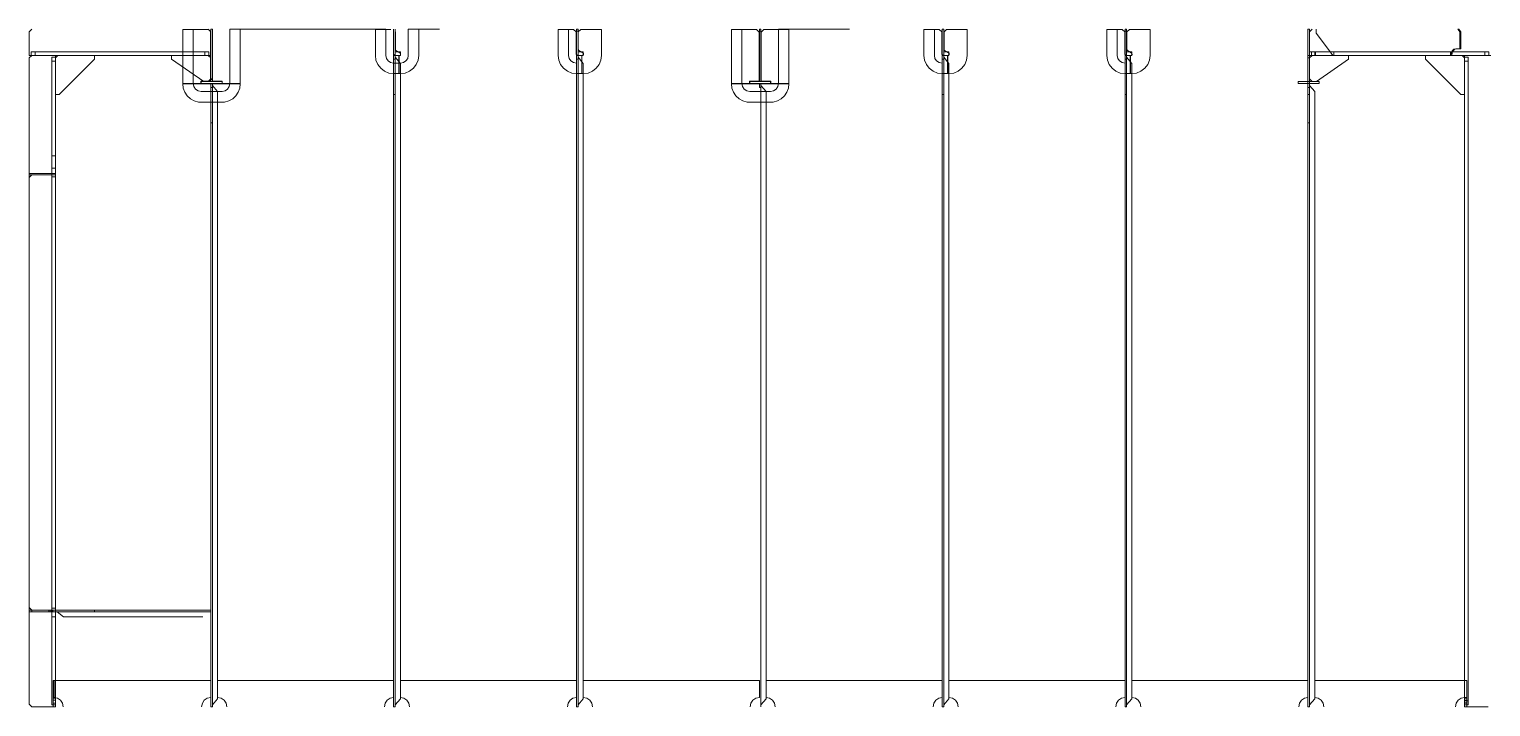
# Model space of a CAD drawing. Header units: millimetres. Extents: x -35117 to 70520, y -28859 to 27816.
# Drawn here: x -31256 to -25661, y -16874 to -14280 of the extents above; entities that cross this region are included whole.
import ezdxf

# ---------------------------------------------------------------- set-up
doc = ezdxf.new("R2010")
doc.units = ezdxf.units.MM
doc.layers.add('Hull', color=1, linetype='Continuous', lineweight=40)

msp = doc.modelspace()

# ---------------------------------------------------------------- linework, layer by layer
at = {"layer": 'Hull', "color": 86, "linetype": 'Continuous', "lineweight": 20}
for p, q in [((-30628.044, -14488.017), (-30628.044, -14280.016)), ((-30562.047, -14479.015), (-30562.047, -14291.017)), ((-30562.047, -14291.017), (-30562.047, -14479.015)), ((-30561.046, -14380.016), (-30561.046, -14290.016)), ((-30555.046, -14480.016), (-30555.046, -14280.016)), ((-30555.046, -14280.016), (-30555.046, -14480.016)), ((-30555.046, -14480.016), (-30555.046, -14280.016)), ((-30555.046, -14280.016), (-30555.046, -14480.016)), ((-30448.045, -14488.017), (-30448.045, -14281.017)), ((-30448.045, -14281.017), (-30448.045, -14488.017)), ((-29891.045, -14380.016), (-29891.045, -14280.016)), ((-29862.047, -14375.017), (-29862.047, -14290.016)), ((-29855.046, -14280.016), (-29855.046, -14380.016)), ((-29855.046, -14380.016), (-29855.046, -14280.016)), ((-29765.044, -14380.016), (-29765.044, -14281.017)), ((-29191.045, -14380.016), (-29191.045, -14280.016)), ((-29162.047, -14290.016), (-29172.044, -14281.017)), ((-29172.044, -14281.017), (-29162.047, -14290.016)), ((-29162.047, -14375.017), (-29162.047, -14290.016)), ((-29155.046, -14280.016), (-29161.046, -14280.016)), ((-29161.046, -14287.087), (-29155.046, -14287.087)), ((-29161.046, -14287.087), (-29155.046, -14287.087)), ((-29155.046, -14280.016), (-29155.046, -14380.016)), ((-29155.046, -14380.016), (-29155.046, -14280.016)), ((-29065.044, -14380.016), (-29065.044, -14281.017)), ((-28528.044, -14488.017), (-28528.044, -14280.016)), ((-28462.047, -14291.017), (-28472.044, -14281.017)), ((-28472.044, -14281.017), (-28462.047, -14291.017)), ((-28462.047, -14479.015), (-28462.047, -14291.017)), ((-28462.047, -14291.017), (-28462.047, -14479.015)), ((-28461.046, -14287.087), (-28455.046, -14287.087)), ((-28461.046, -14287.087), (-28455.046, -14287.087)), ((-28455.046, -14280.016), (-28455.046, -14480.016)), ((-28455.046, -14480.016), (-28455.046, -14280.016)), ((-28348.045, -14488.017), (-28348.045, -14281.017)), ((-28348.045, -14281.017), (-28348.045, -14488.017)), ((-27791.045, -14380.016), (-27791.045, -14280.016)), ((-27762.047, -14290.016), (-27772.044, -14281.017)), ((-27772.044, -14281.017), (-27762.047, -14290.016)), ((-27762.047, -14375.017), (-27762.047, -14290.016)), ((-27755.046, -14280.016), (-27761.046, -14280.016)), ((-27755.046, -14280.016), (-27755.046, -14380.016)), ((-27755.046, -14380.016), (-27755.046, -14280.016)), ((-27665.044, -14380.016), (-27665.044, -14281.017)), ((-27091.045, -14380.016), (-27091.045, -14280.016)), ((-27062.047, -14290.016), (-27072.044, -14281.017)), ((-27072.044, -14281.017), (-27062.047, -14290.016)), ((-27062.047, -14375.017), (-27062.047, -14290.016)), ((-27055.046, -14280.016), (-27061.046, -14280.016)), ((-27061.046, -14287.087), (-27055.046, -14287.087)), ((-27061.046, -14287.087), (-27055.046, -14287.087)), ((-27055.046, -14280.016), (-27055.046, -14380.016)), ((-27055.046, -14380.016), (-27055.046, -14280.016)), ((-26965.044, -14380.016), (-26965.044, -14281.017)), ((-26355.046, -14480.016), (-26355.046, -14280.016)), ((-26355.046, -14380.016), (-26355.046, -14280.016)), ((-25779.948, -14290.016), (-25776.06, -14290.016)), ((-29856.047, -14381.017), (-29862.047, -14375.017)), ((-29855.046, -14366.625), (-29855.046, -14380.016)), ((-29835.045, -14366.625), (-29855.046, -14366.625)), ((-29835.045, -14380.016), (-29835.045, -14366.625)), ((-29835.045, -14366.625), (-29835.045, -14380.016)), ((-29156.047, -14381.017), (-29162.047, -14375.017)), ((-29155.046, -14366.625), (-29155.046, -14380.016)), ((-29135.045, -14366.625), (-29155.046, -14366.625)), ((-29135.045, -14380.016), (-29135.045, -14366.625)), ((-29135.045, -14366.625), (-29135.045, -14380.016)), ((-27756.047, -14381.017), (-27762.047, -14375.017)), ((-27755.046, -14366.625), (-27755.046, -14380.016)), ((-27735.045, -14366.625), (-27755.046, -14366.625)), ((-27735.045, -14380.016), (-27735.045, -14366.625)), ((-27735.045, -14366.625), (-27735.045, -14380.016)), ((-27056.047, -14381.017), (-27062.047, -14375.017)), ((-27055.046, -14366.625), (-27055.046, -14380.016)), ((-27035.045, -14366.625), (-27055.046, -14366.625)), ((-27035.045, -14380.016), (-27035.045, -14366.625)), ((-27035.045, -14366.625), (-27035.045, -14380.016)), ((-26355.046, -14366.625), (-26355.046, -14380.016)), ((-26335.045, -14366.625), (-26355.046, -14366.625)), ((-26335.045, -14380.016), (-26335.045, -14366.625)), ((-26335.045, -14380.016), (-26335.045, -14366.625)), ((-25812.773, -14370.451), (-25808.885, -14370.451)), ((-25808.885, -14370.451), (-25804.753, -14362.34)), ((-25808.647, -14362.34), (-25804.753, -14362.34)), ((-25804.753, -14362.34), (-25798.576, -14356.92)), ((-25802.47, -14356.92), (-25798.576, -14356.92)), ((-25779.948, -14355.016), (-25795.183, -14355.016)), ((-31156.047, -16504.015), (-31156.047, -14380.016)), ((-31156.047, -14380.016), (-31156.047, -16504.015)), ((-31156.047, -16496.867), (-31156.047, -14387.166)), ((-31156.047, -14764.336), (-31156.047, -14402.696)), ((-31006.047, -14395.018), (-31141.045, -14530.016)), ((-31006.047, -14380.016), (-31006.047, -14395.018)), ((-30561.046, -14390.016), (-30571.043, -14380.016)), ((-30571.043, -14380.016), (-30561.046, -14390.016)), ((-30561.046, -14470.018), (-30561.046, -14390.016)), ((-29872.527, -14407.732), (-29882.256, -14401.228)), ((-29861.046, -14410.014), (-29872.527, -14407.732)), ((-29861.046, -14395.018), (-29855.046, -14395.018)), ((-29856.047, -14381.017), (-29841.045, -14381.017)), ((-29855.046, -14380.016), (-29835.045, -14380.016)), ((-29855.046, -14380.016), (-29855.046, -16874.016)), ((-29855.046, -14380.016), (-29855.046, -14390.016)), ((-29835.045, -14411.003), (-29855.046, -14387.166)), ((-29855.046, -16866.866), (-29855.046, -14387.166)), ((-29855.046, -14390.016), (-29855.046, -14530.016)), ((-29841.045, -14450.017), (-29841.045, -14381.017)), ((-29841.045, -14381.017), (-29841.045, -14450.017)), ((-29835.045, -16843.028), (-29835.045, -14411.003)), ((-29188.762, -14391.496), (-29191.045, -14380.016)), ((-29182.256, -14401.228), (-29188.762, -14391.496)), ((-29172.527, -14407.732), (-29182.256, -14401.228)), ((-29161.046, -14410.014), (-29172.527, -14407.732)), ((-29161.046, -14395.018), (-29155.046, -14395.018)), ((-29156.047, -14381.017), (-29141.045, -14381.017)), ((-29155.046, -14380.016), (-29135.045, -14380.016)), ((-29155.046, -14380.016), (-29155.046, -16874.016)), ((-29155.046, -14380.016), (-29155.046, -14390.016)), ((-29135.045, -14411.003), (-29155.046, -14387.166)), ((-29155.046, -16866.866), (-29155.046, -14387.166)), ((-29141.045, -14450.017), (-29141.045, -14381.017)), ((-29141.045, -14381.017), (-29141.045, -14450.017)), ((-29135.045, -16843.028), (-29135.045, -14411.003)), ((-29100.047, -14440.636), (-29085.551, -14429.515)), ((-29085.551, -14429.515), (-29074.425, -14415.016)), ((-29074.425, -14415.016), (-29067.43, -14398.134)), ((-29067.43, -14398.134), (-29065.044, -14380.016)), ((-27788.762, -14391.496), (-27791.045, -14380.016)), ((-27782.256, -14401.228), (-27788.762, -14391.496)), ((-27772.527, -14407.732), (-27782.256, -14401.228)), ((-27761.046, -14410.014), (-27772.527, -14407.732)), ((-27761.046, -14395.018), (-27755.046, -14395.018)), ((-27756.047, -14381.017), (-27741.045, -14381.017)), ((-27755.046, -14380.016), (-27735.045, -14380.016)), ((-27755.046, -14380.016), (-27755.046, -16874.016)), ((-27755.046, -14380.016), (-27755.046, -14390.016)), ((-27735.045, -14411.003), (-27755.046, -14387.166)), ((-27755.046, -16866.866), (-27755.046, -14387.166)), ((-27755.046, -14390.016), (-27755.046, -14530.016)), ((-27741.045, -14450.017), (-27741.045, -14381.017)), ((-27741.045, -14381.017), (-27741.045, -14450.017)), ((-27735.045, -16843.028), (-27735.045, -14411.003)), ((-27700.047, -14440.636), (-27685.551, -14429.515)), ((-27685.551, -14429.515), (-27674.425, -14415.016)), ((-27674.425, -14415.016), (-27667.43, -14398.134)), ((-27667.43, -14398.134), (-27665.044, -14380.016)), ((-27088.762, -14391.496), (-27091.045, -14380.016)), ((-27082.256, -14401.228), (-27088.762, -14391.496)), ((-27072.527, -14407.732), (-27082.256, -14401.228)), ((-27061.046, -14410.014), (-27072.527, -14407.732)), ((-27061.046, -14395.018), (-27055.046, -14395.018)), ((-27056.047, -14381.017), (-27041.045, -14381.017)), ((-27055.046, -14380.016), (-27035.045, -14380.016)), ((-27055.046, -14380.016), (-27055.046, -16874.016)), ((-27055.046, -14380.016), (-27055.046, -14390.016)), ((-27035.045, -14411.003), (-27055.046, -14387.166)), ((-27055.046, -16866.866), (-27055.046, -14387.166)), ((-27055.046, -14390.016), (-27055.046, -14530.016)), ((-27041.045, -14450.017), (-27041.045, -14381.017)), ((-27041.045, -14381.017), (-27041.045, -14450.017)), ((-27035.045, -16843.028), (-27035.045, -14411.003)), ((-27000.047, -14440.636), (-26985.551, -14429.515)), ((-26985.551, -14429.515), (-26974.425, -14415.016)), ((-26974.425, -14415.016), (-26967.43, -14398.134)), ((-26967.43, -14398.134), (-26965.044, -14380.016)), ((-26355.046, -14390.016), (-26361.046, -14390.016)), ((-26355.046, -14380.016), (-26335.045, -14380.016)), ((-26355.046, -14380.016), (-26355.046, -14390.016)), ((-26355.046, -14390.016), (-26355.046, -14530.016)), ((-26205.046, -14395.018), (-26328.044, -14480.016)), ((-26205.046, -14380.016), (-26205.046, -14395.018)), ((-25771.043, -14380.016), (-25761.046, -14390.016)), ((-25761.046, -14530.016), (-25761.046, -14390.016)), ((-25761.046, -14390.016), (-25761.046, -14530.016)), ((-25747.655, -14402.699), (-25761.046, -14402.699)), ((-25747.655, -16866.866), (-25747.655, -14387.166)), ((-25747.655, -16851.332), (-25747.655, -14402.699)), ((-30625.761, -14499.498), (-30628.044, -14488.017)), ((-30599.046, -14488.017), (-30599.046, -14479.015)), ((-30562.047, -14479.015), (-30599.046, -14479.015)), ((-30599.046, -14479.015), (-30599.046, -14488.017)), ((-30598.045, -14480.016), (-30598.045, -14488.017)), ((-30518.047, -14480.016), (-30598.045, -14480.016)), ((-30598.045, -14488.017), (-30598.045, -14480.016)), ((-30598.045, -14480.016), (-30518.047, -14480.016)), ((-30598.045, -14488.017), (-30518.047, -14488.017)), ((-30518.047, -14488.017), (-30598.045, -14488.017)), ((-30571.043, -14480.016), (-30561.046, -14470.018)), ((-30555.046, -14472.948), (-30561.046, -14472.948)), ((-30555.046, -14472.948), (-30561.046, -14472.948)), ((-30555.046, -14472.948), (-30561.046, -14472.948)), ((-30555.046, -14488.017), (-30555.046, -16874.016)), ((-30555.046, -14488.017), (-30555.046, -14498.015)), ((-30518.047, -14488.017), (-30518.047, -14480.016)), ((-30518.047, -14488.017), (-30518.047, -14480.016)), ((-30518.047, -14480.016), (-30518.047, -14488.017)), ((-30518.047, -14488.017), (-30518.047, -14480.016)), ((-30449.876, -14505.65), (-30448.045, -14489.015)), ((-29835.045, -14450.017), (-29816.93, -14447.63)), ((-29135.045, -14450.017), (-29116.93, -14447.63)), ((-29116.93, -14447.63), (-29100.047, -14440.636)), ((-28525.761, -14499.498), (-28528.044, -14488.017)), ((-28499.046, -14488.017), (-28499.046, -14479.015)), ((-28462.047, -14479.015), (-28499.046, -14479.015)), ((-28499.046, -14479.015), (-28499.046, -14488.017)), ((-28498.045, -14488.017), (-28498.045, -14480.016)), ((-28498.045, -14480.016), (-28418.047, -14480.016)), ((-28418.047, -14488.017), (-28498.045, -14488.017)), ((-28455.046, -14488.017), (-28455.046, -16874.016)), ((-28455.046, -14488.017), (-28455.046, -14498.015)), ((-28418.047, -14480.016), (-28418.047, -14488.017)), ((-28418.047, -14488.017), (-28418.047, -14480.016)), ((-28349.876, -14505.65), (-28348.045, -14489.015)), ((-27735.045, -14450.017), (-27716.93, -14447.63)), ((-27716.93, -14447.63), (-27700.047, -14440.636)), ((-27035.045, -14450.017), (-27016.93, -14447.63)), ((-27016.93, -14447.63), (-27000.047, -14440.636)), ((-26398.045, -14488.017), (-26398.045, -14480.016)), ((-26398.045, -14480.016), (-26318.047, -14480.016)), ((-26318.047, -14488.017), (-26398.045, -14488.017)), ((-26355.046, -16824.016), (-26355.046, -14488.017)), ((-26355.046, -14488.017), (-26355.046, -16874.016)), ((-26355.046, -14488.017), (-26355.046, -14498.015)), ((-26318.047, -14480.016), (-26318.047, -14488.017)), ((-26318.047, -14488.017), (-26318.047, -14480.016)), ((-30619.261, -14509.23), (-30625.761, -14499.498)), ((-30609.526, -14515.733), (-30619.261, -14509.23)), ((-30598.045, -14518.016), (-30609.526, -14515.733)), ((-30561.046, -14503.017), (-30555.046, -14503.017)), ((-30535.045, -14519.002), (-30555.046, -14495.168)), ((-30555.046, -16866.866), (-30555.046, -14495.168)), ((-30555.046, -14498.015), (-30555.046, -14638.017)), ((-30535.045, -16843.028), (-30535.045, -14519.002)), ((-30491.887, -14554.665), (-30477.226, -14546.602)), ((-30477.226, -14546.602), (-30464.897, -14535.289)), ((-30464.897, -14535.289), (-30455.601, -14521.373)), ((-30455.601, -14521.373), (-30449.876, -14505.65)), ((-28519.261, -14509.23), (-28525.761, -14499.498)), ((-28509.526, -14515.733), (-28519.261, -14509.23)), ((-28498.045, -14518.016), (-28509.526, -14515.733)), ((-28461.046, -14503.017), (-28455.046, -14503.017)), ((-28435.045, -14519.002), (-28455.046, -14495.168)), ((-28455.046, -16866.866), (-28455.046, -14495.168)), ((-28435.045, -16843.028), (-28435.045, -14519.002)), ((-28391.887, -14554.665), (-28377.226, -14546.602)), ((-28377.226, -14546.602), (-28364.897, -14535.289)), ((-28364.897, -14535.289), (-28355.601, -14521.373)), ((-28355.601, -14521.373), (-28349.876, -14505.65)), ((-26361.046, -14503.017), (-26355.046, -14503.017)), ((-26335.045, -14519.002), (-26355.046, -14495.168)), ((-26355.046, -16866.866), (-26355.046, -14495.168)), ((-26355.046, -14498.015), (-26355.046, -14638.017)), ((-26335.045, -16843.028), (-26335.045, -14519.002)), ((-30508.043, -14559.016), (-30491.887, -14554.665)), ((-28408.043, -14559.016), (-28391.887, -14554.665)), ((-31156.047, -14832.018), (-31156.047, -14812.016)), ((-31156.047, -14812.016), (-31156.047, -14832.018)), ((-31156.047, -14832.018), (-31256.047, -14832.018)), ((-31256.047, -14838.017), (-31156.047, -14838.017)), ((-31156.047, -14838.017), (-31156.047, -14832.018)), ((-31156.047, -14832.018), (-31156.047, -14838.017)), ((-31156.047, -16874.016), (-31156.047, -14838.017)), ((-31156.047, -14838.017), (-31156.047, -16874.016)), ((-31156.047, -16866.866), (-31156.047, -14845.168)), ((-31256.047, -16504.015), (-31256.047, -16510.014)), ((-31246.043, -16504.015), (-31256.047, -16504.015)), ((-31246.043, -16504.015), (-31246.043, -16510.014)), ((-31181.047, -16504.015), (-31246.043, -16504.015)), ((-31181.047, -16510.014), (-31181.047, -16504.015)), ((-31181.047, -16510.014), (-31181.047, -16504.015)), ((-31179.143, -16504.015), (-31181.047, -16504.015)), ((-31179.143, -16510.014), (-31179.143, -16504.015)), ((-31173.723, -16504.015), (-31179.143, -16504.015)), ((-31173.723, -16510.014), (-31173.723, -16504.015)), ((-31165.611, -16504.015), (-31173.723, -16504.015)), ((-31165.611, -16510.014), (-31165.611, -16504.015)), ((-31156.047, -16504.015), (-31165.611, -16504.015)), ((-31156.047, -16510.014), (-31156.047, -16504.015)), ((-31156.047, -16510.014), (-31156.047, -16504.015)), ((-31156.047, -16504.015), (-31156.047, -16510.014)), ((-30561.046, -16504.015), (-31156.047, -16504.015)), ((-31156.047, -16504.015), (-31156.047, -16510.014)), ((-31006.047, -16504.015), (-31141.045, -16504.015)), ((-31006.047, -16510.014), (-31006.047, -16504.015)), ((-31006.047, -16510.014), (-31006.047, -16504.015)), ((-31256.047, -16510.014), (-31246.043, -16510.014)), ((-31246.043, -16510.014), (-31181.047, -16510.014)), ((-31181.047, -16510.014), (-31179.143, -16510.014)), ((-31179.143, -16510.014), (-31173.723, -16510.014)), ((-31173.723, -16510.014), (-31165.611, -16510.014)), ((-31165.611, -16510.014), (-31156.047, -16510.014)), ((-31156.047, -16510.014), (-31156.047, -16530.016)), ((-31156.047, -16530.016), (-31156.047, -16510.014)), ((-31156.047, -16510.014), (-30561.046, -16510.014)), ((-31148.894, -16510.014), (-30568.193, -16510.014)), ((-31141.045, -16510.014), (-31006.047, -16510.014)), ((-30561.046, -16774.016), (-30561.046, -16839.015)), ((-29861.046, -16774.016), (-29861.046, -16839.015)), ((-29161.046, -16774.016), (-29161.046, -16839.015)), ((-28461.046, -16774.016), (-28461.046, -16839.015)), ((-27761.046, -16774.016), (-27761.046, -16839.015)), ((-26361.046, -16774.016), (-26361.046, -16839.015)), ((-25761.046, -16774.016), (-25761.046, -16839.015)), ((-25753.044, -16774.016), (-25753.044, -16874.016)), ((-31156.047, -16839.015), (-31164.043, -16839.015)), ((-31164.043, -16841.679), (-31164.043, -16839.015)), ((-28461.046, -16839.015), (-28474.437, -16841.679)), ((-27761.046, -16839.015), (-27774.437, -16841.679)), ((-27061.046, -16839.015), (-27074.437, -16841.679)), ((-26361.046, -16839.015), (-26374.437, -16841.679)), ((-25761.046, -16839.015), (-25774.437, -16841.679)), ((-25761.046, -16841.679), (-25761.046, -16839.015)), ((-25761.046, -16839.015), (-25753.044, -16839.015)), ((-25761.046, -16841.679), (-25761.046, -16839.015)), ((-25761.046, -16839.015), (-25753.044, -16839.015)), ((-31156.047, -16841.679), (-31164.043, -16841.679)), ((-31164.043, -16849.269), (-31164.043, -16841.679)), ((-31156.047, -16849.269), (-31164.043, -16849.269)), ((-31164.043, -16860.622), (-31164.043, -16849.269)), ((-31156.047, -16860.622), (-31164.043, -16860.622)), ((-28485.796, -16849.269), (-28493.382, -16860.622)), ((-28474.437, -16841.679), (-28485.796, -16849.269)), ((-28455.046, -16866.866), (-28435.045, -16843.028)), ((-27774.437, -16841.679), (-27785.796, -16849.269)), ((-27755.046, -16866.866), (-27735.045, -16843.028)), ((-27074.437, -16841.679), (-27085.796, -16849.269)), ((-25774.437, -16841.679), (-25785.796, -16849.269)), ((-25761.046, -16849.269), (-25761.046, -16841.679)), ((-25761.046, -16841.679), (-25753.044, -16841.679)), ((-25761.046, -16849.269), (-25761.046, -16841.679)), ((-25761.046, -16841.679), (-25753.044, -16841.679)), ((-25761.046, -16860.622), (-25761.046, -16849.269)), ((-25761.046, -16849.269), (-25753.044, -16849.269)), ((-25761.046, -16860.622), (-25761.046, -16849.269)), ((-25761.046, -16849.269), (-25753.044, -16849.269)), ((-25761.046, -16859.016), (-25753.044, -16859.016)), ((-25761.046, -16860.622), (-25753.044, -16860.622)), ((-25761.046, -16860.622), (-25753.044, -16860.622))]:
    msp.add_line(p, q, dxfattribs=at)
for points in [[(-30561.046, -14380.016), (-31256.047, -14380.016), (-31256.047, -14290.016), (-31246.043, -14280.016)], [(-30599.046, -14488.017), (-30668.047, -14488.017), (-30668.047, -14281.017), (-30572.044, -14281.017)], [(-30628.044, -14280.016), (-30628.044, -14488.017), (-30625.761, -14499.498), (-30619.261, -14509.23), (-30609.526, -14515.733), (-30598.045, -14518.016)], [(-30598.045, -14518.016), (-30518.047, -14518.016), (-30506.566, -14515.733), (-30496.831, -14509.23), (-30490.33, -14499.498), (-30488.048, -14488.017), (-30488.048, -14280.016), (-29891.045, -14280.016)], [(-30571.043, -14280.016), (-30561.046, -14290.016), (-30561.046, -14380.016)], [(-30555.046, -14280.016), (-30561.046, -14280.016), (-30561.046, -14480.016), (-30555.046, -14480.016)], [(-30555.046, -14280.016), (-30561.046, -14280.016), (-30561.046, -14480.016), (-30555.046, -14480.016)], [(-30448.045, -14488.017), (-30517.046, -14488.017), (-30517.046, -14479.015), (-30554.045, -14479.015), (-30554.045, -14291.017)], [(-29841.045, -14450.017), (-29861.046, -14450.017), (-29879.161, -14447.63), (-29896.043, -14440.636), (-29910.545, -14429.515), (-29921.666, -14415.016), (-29928.661, -14398.134), (-29931.047, -14380.016), (-29931.047, -14281.017), (-29872.044, -14281.017)], [(-29891.045, -14280.016), (-29891.045, -14380.016), (-29888.762, -14391.496), (-29882.256, -14401.228), (-29872.527, -14407.732), (-29861.046, -14410.014)], [(-29862.047, -14290.016), (-29862.047, -14375.017), (-29856.047, -14381.017)], [(-29861.046, -14280.016), (-29861.046, -14380.016), (-29855.046, -14380.016)], [(-29861.046, -14410.014), (-29835.045, -14410.014), (-29823.564, -14407.732), (-29813.835, -14401.228), (-29807.329, -14391.496), (-29805.046, -14380.016), (-29805.046, -14280.016), (-29686.046, -14280.016)], [(-29835.045, -14450.017), (-29840.044, -14450.017), (-29840.044, -14381.017), (-29836.394, -14379.778), (-29834.251, -14376.567), (-29834.502, -14372.719), (-29837.047, -14369.823), (-29852.043, -14361.162), (-29854.045, -14357.695), (-29854.045, -14290.016)], [(-29765.044, -14281.017), (-29765.044, -14380.016), (-29767.43, -14398.134), (-29774.425, -14415.016), (-29785.551, -14429.515), (-29800.047, -14440.636), (-29816.93, -14447.63), (-29835.045, -14450.017)], [(-29141.045, -14450.017), (-29161.046, -14450.017), (-29179.161, -14447.63), (-29196.043, -14440.636), (-29210.545, -14429.515), (-29221.666, -14415.016), (-29228.661, -14398.134), (-29231.047, -14380.016), (-29231.047, -14281.017), (-29172.044, -14281.017)], [(-29191.045, -14280.016), (-29191.045, -14380.016), (-29188.762, -14391.496), (-29182.256, -14401.228), (-29172.527, -14407.732), (-29161.046, -14410.014)], [(-29162.047, -14290.016), (-29162.047, -14375.017), (-29156.047, -14381.017)], [(-29155.046, -14280.016), (-29161.046, -14280.016), (-29161.046, -14287.087)], [(-29155.046, -14280.016), (-29161.046, -14280.016), (-29161.046, -14287.087)], [(-29161.046, -14280.016), (-29161.046, -14380.016), (-29155.046, -14380.016)], [(-29155.046, -14280.016), (-29155.046, -14287.087), (-29155.046, -14290.016)], [(-29155.046, -14290.016), (-29155.046, -14287.087), (-29155.046, -14280.016)], [(-29155.046, -14280.016), (-29155.046, -14287.087), (-29155.046, -14290.016)], [(-29155.046, -14290.016), (-29155.046, -14287.087), (-29155.046, -14280.016)], [(-29154.045, -14290.016), (-29144.047, -14281.017), (-29065.044, -14281.017)], [(-29135.045, -14450.017), (-29140.044, -14450.017), (-29140.044, -14381.017), (-29136.394, -14379.778), (-29134.251, -14376.567), (-29134.502, -14372.719), (-29137.047, -14369.823), (-29152.043, -14361.162), (-29154.045, -14357.695), (-29154.045, -14290.016)], [(-29065.044, -14281.017), (-29065.044, -14380.016), (-29067.43, -14398.134), (-29074.425, -14415.016), (-29085.551, -14429.515), (-29100.047, -14440.636), (-29116.93, -14447.63), (-29135.045, -14450.017)], [(-28499.046, -14488.017), (-28568.047, -14488.017), (-28568.047, -14281.017), (-28472.044, -14281.017)], [(-28528.044, -14280.016), (-28528.044, -14488.017), (-28525.761, -14499.498), (-28519.261, -14509.23), (-28509.526, -14515.733), (-28498.045, -14518.016)], [(-28498.045, -14518.016), (-28418.047, -14518.016), (-28406.566, -14515.733), (-28396.831, -14509.23), (-28390.33, -14499.498), (-28388.048, -14488.017), (-28388.048, -14280.016), (-28116.045, -14280.016)], [(-28455.046, -14280.016), (-28461.046, -14280.016), (-28461.046, -14287.087)], [(-28455.046, -14280.016), (-28461.046, -14280.016), (-28461.046, -14287.087)], [(-28455.046, -14480.016), (-28461.046, -14480.016), (-28461.046, -14280.016), (-28455.046, -14280.016)], [(-28455.046, -14280.016), (-28455.046, -14287.087), (-28455.046, -14290.016)], [(-28455.046, -14290.016), (-28455.046, -14287.087), (-28455.046, -14280.016)], [(-28455.046, -14280.016), (-28455.046, -14287.087), (-28455.046, -14290.016)], [(-28455.046, -14290.016), (-28455.046, -14287.087), (-28455.046, -14280.016)], [(-28454.045, -14291.017), (-28444.047, -14281.017), (-28348.045, -14281.017)], [(-28348.045, -14488.017), (-28417.046, -14488.017), (-28417.046, -14479.015), (-28454.045, -14479.015), (-28454.045, -14291.017)], [(-27741.045, -14450.017), (-27761.046, -14450.017), (-27779.161, -14447.63), (-27796.043, -14440.636), (-27810.545, -14429.515), (-27821.666, -14415.016), (-27828.661, -14398.134), (-27831.047, -14380.016), (-27831.047, -14281.017), (-27772.044, -14281.017)], [(-27791.045, -14280.016), (-27791.045, -14380.016), (-27788.762, -14391.496), (-27782.256, -14401.228), (-27772.527, -14407.732), (-27761.046, -14410.014)], [(-27762.047, -14290.016), (-27762.047, -14375.017), (-27756.047, -14381.017)], [(-27761.046, -14280.016), (-27761.046, -14380.016), (-27755.046, -14380.016)], [(-27754.045, -14290.016), (-27744.047, -14281.017), (-27665.044, -14281.017)], [(-27735.045, -14450.017), (-27740.044, -14450.017), (-27740.044, -14381.017), (-27736.394, -14379.778), (-27734.251, -14376.567), (-27734.502, -14372.719), (-27737.047, -14369.823), (-27752.043, -14361.162), (-27754.045, -14357.695), (-27754.045, -14290.016)], [(-27665.044, -14281.017), (-27665.044, -14380.016), (-27667.43, -14398.134), (-27674.425, -14415.016), (-27685.551, -14429.515), (-27700.047, -14440.636), (-27716.93, -14447.63), (-27735.045, -14450.017)], [(-27041.045, -14450.017), (-27061.046, -14450.017), (-27079.161, -14447.63), (-27096.043, -14440.636), (-27110.545, -14429.515), (-27121.666, -14415.016), (-27128.661, -14398.134), (-27131.047, -14380.016), (-27131.047, -14281.017), (-27072.044, -14281.017)], [(-27091.045, -14280.016), (-27091.045, -14380.016), (-27088.762, -14391.496), (-27082.256, -14401.228), (-27072.527, -14407.732), (-27061.046, -14410.014)], [(-27062.047, -14290.016), (-27062.047, -14375.017), (-27056.047, -14381.017)], [(-27055.046, -14280.016), (-27061.046, -14280.016), (-27061.046, -14287.087)], [(-27055.046, -14280.016), (-27061.046, -14280.016), (-27061.046, -14287.087)], [(-27061.046, -14280.016), (-27061.046, -14380.016), (-27055.046, -14380.016)], [(-27055.046, -14280.016), (-27055.046, -14287.087), (-27055.046, -14290.016)], [(-27055.046, -14290.016), (-27055.046, -14287.087), (-27055.046, -14280.016)], [(-27055.046, -14280.016), (-27055.046, -14287.087), (-27055.046, -14290.016)], [(-27055.046, -14290.016), (-27055.046, -14287.087), (-27055.046, -14280.016)], [(-27054.045, -14290.016), (-27044.047, -14281.017), (-26965.044, -14281.017)], [(-27035.045, -14450.017), (-27040.044, -14450.017), (-27040.044, -14381.017), (-27036.394, -14379.778), (-27034.251, -14376.567), (-27034.502, -14372.719), (-27037.047, -14369.823), (-27052.043, -14361.162), (-27054.045, -14357.695), (-27054.045, -14290.016)], [(-26965.044, -14281.017), (-26965.044, -14380.016), (-26967.43, -14398.134), (-26974.425, -14415.016), (-26985.551, -14429.515), (-27000.047, -14440.636), (-27016.93, -14447.63), (-27035.045, -14450.017)], [(-26355.046, -14480.016), (-26361.046, -14480.016), (-26361.046, -14280.016), (-26355.046, -14280.016)], [(-26361.046, -14290.016), (-26361.046, -14380.016), (-26355.046, -14380.016)], [(-26355.046, -14280.016), (-26355.046, -14290.016), (-26355.046, -14480.016)], [(-25661.046, -14380.016), (-26355.046, -14380.016), (-26355.046, -14290.016), (-26345.048, -14280.016)], [(-26355.046, -14280.016), (-26355.046, -14290.016), (-26355.046, -14380.016)], [(-25814.22, -14380.016), (-26265.312, -14380.016), (-26282.31, -14357.695), (-26330.046, -14295.018), (-26330.046, -14280.016)], [(-25776.06, -14290.016), (-25783.678, -14280.016), (-25787.566, -14280.016)], [(-25787.566, -14280.016), (-25779.948, -14290.016), (-25779.948, -14355.016)], [(-25779.948, -14355.016), (-25776.06, -14355.016), (-25776.06, -14290.016)], [(-31248.894, -14380.016), (-30568.193, -14380.016), (-30568.193, -14366.625), (-31248.894, -14366.625), (-31248.894, -14380.016)], [(-30583.726, -14380.016), (-31233.366, -14380.016), (-31233.366, -14366.625), (-30583.726, -14366.625), (-30583.726, -14380.016)], [(-26347.893, -14380.016), (-25668.199, -14380.016), (-25668.199, -14366.625), (-26347.893, -14366.625), (-26347.893, -14380.016)], [(-25683.726, -14380.016), (-26332.365, -14380.016), (-26332.365, -14366.625), (-25683.726, -14366.625), (-25683.726, -14380.016)], [(-26261.424, -14380.016), (-25815.776, -14380.016), (-25815.776, -14366.625), (-26261.424, -14366.625), (-26261.424, -14380.016)], [(-25795.183, -14355.016), (-25802.47, -14356.92), (-25808.647, -14362.34), (-25812.773, -14370.451), (-25814.22, -14380.016)], [(-25814.22, -14380.016), (-25810.332, -14380.016), (-25808.885, -14370.451)], [(-25798.576, -14356.92), (-25791.295, -14355.016), (-25795.183, -14355.016)], [(-31256.047, -16494.017), (-31256.047, -14390.016), (-31246.043, -14380.016), (-31156.047, -14380.016)], [(-31156.047, -14387.166), (-31169.438, -14387.166), (-31169.438, -16496.867), (-31156.047, -16496.867)], [(-31156.047, -14764.336), (-31169.438, -14764.336), (-31169.438, -14402.696), (-31156.047, -14402.696)], [(-31006.047, -14380.016), (-31146.043, -14380.016), (-31156.047, -14390.016)], [(-31156.047, -14387.166), (-31156.047, -14411.003), (-31156.047, -16473.03), (-31156.047, -16496.867)], [(-31156.047, -14390.016), (-31156.047, -14530.016), (-31141.045, -14530.016)], [(-31156.047, -14402.696), (-31156.047, -14411.003), (-31156.047, -14756.029), (-31156.047, -14764.336)], [(-31141.045, -14530.016), (-31006.047, -14395.018), (-31006.047, -14380.016)], [(-30571.043, -14480.016), (-30588.048, -14480.016), (-30711.046, -14395.018), (-30711.046, -14380.016), (-30571.043, -14380.016)], [(-30561.046, -14390.016), (-30561.046, -14470.018), (-30571.043, -14480.016)], [(-29855.046, -14380.016), (-29861.046, -14380.016), (-29861.046, -16874.016), (-29855.046, -16874.016)], [(-29861.046, -14395.018), (-29861.046, -14380.016), (-29855.046, -14380.016)], [(-29855.046, -14530.016), (-29861.046, -14530.016), (-29861.046, -14395.018)], [(-29855.046, -16824.016), (-29855.046, -14430.016), (-29855.046, -14427.733), (-29855.046, -14421.23), (-29855.046, -14411.498), (-29855.046, -14400.017), (-29855.046, -14380.016)], [(-29855.046, -14530.016), (-29855.046, -14395.018), (-29855.046, -14380.016)], [(-29855.046, -14387.166), (-29835.045, -14411.003), (-29835.045, -16843.028), (-29855.046, -16866.866)], [(-29155.046, -14380.016), (-29161.046, -14380.016), (-29161.046, -16874.016), (-29155.046, -16874.016)], [(-29161.046, -14395.018), (-29161.046, -14380.016), (-29155.046, -14380.016)], [(-29155.046, -16824.016), (-29155.046, -14430.016), (-29155.046, -14427.733), (-29155.046, -14421.23), (-29155.046, -14411.498), (-29155.046, -14400.017), (-29155.046, -14380.016)], [(-29155.046, -14387.166), (-29135.045, -14411.003), (-29135.045, -16843.028), (-29155.046, -16866.866)], [(-27755.046, -14380.016), (-27761.046, -14380.016), (-27761.046, -16874.016), (-27755.046, -16874.016)], [(-27761.046, -14395.018), (-27761.046, -14380.016), (-27755.046, -14380.016)], [(-27755.046, -14530.016), (-27761.046, -14530.016), (-27761.046, -14395.018)], [(-27755.046, -16824.016), (-27755.046, -14430.016), (-27755.046, -14427.733), (-27755.046, -14421.23), (-27755.046, -14411.498), (-27755.046, -14400.017), (-27755.046, -14380.016)], [(-27755.046, -14530.016), (-27755.046, -14395.018), (-27755.046, -14380.016)], [(-27755.046, -14387.166), (-27735.045, -14411.003), (-27735.045, -16843.028), (-27755.046, -16866.866)], [(-27055.046, -14380.016), (-27061.046, -14380.016), (-27061.046, -16874.016), (-27055.046, -16874.016)], [(-27061.046, -14395.018), (-27061.046, -14380.016), (-27055.046, -14380.016)], [(-27055.046, -14530.016), (-27061.046, -14530.016), (-27061.046, -14395.018)], [(-27055.046, -16824.016), (-27055.046, -14430.016), (-27055.046, -14427.733), (-27055.046, -14421.23), (-27055.046, -14411.498), (-27055.046, -14400.017), (-27055.046, -14380.016)], [(-27055.046, -14530.016), (-27055.046, -14395.018), (-27055.046, -14380.016)], [(-27055.046, -14387.166), (-27035.045, -14411.003), (-27035.045, -16843.028), (-27055.046, -16866.866)], [(-26355.046, -14380.016), (-26361.046, -14380.016), (-26361.046, -14390.016)], [(-26361.046, -14390.016), (-26361.046, -14530.016), (-26355.046, -14530.016)], [(-26205.046, -14380.016), (-26345.048, -14380.016), (-26355.046, -14390.016)], [(-26355.046, -14530.016), (-26355.046, -14402.354), (-26355.046, -14380.016)], [(-26355.046, -14390.016), (-26355.046, -14470.018), (-26345.048, -14480.016), (-26328.044, -14480.016)], [(-26328.044, -14480.016), (-26205.046, -14395.018), (-26205.046, -14380.016)], [(-25761.046, -14530.016), (-25776.048, -14530.016), (-25911.046, -14395.018), (-25911.046, -14380.016), (-25771.043, -14380.016)], [(-25671.043, -14380.016), (-25761.046, -14380.016), (-25761.046, -16874.016), (-25671.043, -16874.016)], [(-25747.655, -16866.866), (-25761.046, -16866.866), (-25761.046, -14387.166), (-25747.655, -14387.166)], [(-25761.046, -14402.699), (-25761.046, -16851.332), (-25747.655, -16851.332)], [(-25747.655, -14387.166), (-25747.655, -14411.003), (-25747.655, -16843.028), (-25747.655, -16866.866)], [(-25747.655, -14402.699), (-25747.655, -14411.003), (-25747.655, -16843.028), (-25747.655, -16851.332)], [(-30508.043, -14559.016), (-30608.043, -14559.016), (-30624.205, -14554.665), (-30638.866, -14546.602), (-30651.195, -14535.289), (-30660.49, -14521.373), (-30666.215, -14505.65), (-30668.047, -14489.015), (-30448.045, -14489.015)], [(-30555.046, -14470.018), (-30561.046, -14470.018), (-30561.046, -14472.948)], [(-30555.046, -14470.018), (-30561.046, -14470.018), (-30561.046, -14472.948)], [(-30555.046, -14470.018), (-30561.046, -14470.018), (-30561.046, -14472.948)], [(-30561.046, -14472.948), (-30561.046, -14480.016), (-30555.046, -14480.016)], [(-30561.046, -14472.948), (-30561.046, -14480.016), (-30555.046, -14480.016)], [(-30561.046, -14472.948), (-30561.046, -14480.016), (-30555.046, -14480.016)], [(-30555.046, -14488.017), (-30561.046, -14488.017), (-30561.046, -16874.016), (-30555.046, -16874.016)], [(-30561.046, -14503.017), (-30561.046, -14488.017), (-30555.046, -14488.017)], [(-30555.046, -14480.016), (-30555.046, -14472.948), (-30555.046, -14470.018)], [(-30555.046, -14470.018), (-30555.046, -14472.948), (-30555.046, -14480.016)], [(-30555.046, -14480.016), (-30555.046, -14472.948), (-30555.046, -14470.018)], [(-30555.046, -14470.018), (-30555.046, -14472.948), (-30555.046, -14480.016)], [(-30555.046, -14480.016), (-30555.046, -14472.948), (-30555.046, -14470.018)], [(-30555.046, -14470.018), (-30555.046, -14472.948), (-30555.046, -14480.016)], [(-30555.046, -16824.016), (-30555.046, -14538.017), (-30555.046, -14535.735), (-30555.046, -14529.228), (-30555.046, -14519.496), (-30555.046, -14508.015), (-30555.046, -14488.017)], [(-30555.046, -14638.017), (-30555.046, -14503.017), (-30555.046, -14488.017)], [(-30448.045, -14489.015), (-30449.876, -14505.65), (-30455.601, -14521.373), (-30464.897, -14535.289), (-30477.226, -14546.602), (-30491.887, -14554.665), (-30508.043, -14559.016)], [(-28408.043, -14559.016), (-28508.043, -14559.016), (-28524.205, -14554.665), (-28538.866, -14546.602), (-28551.195, -14535.289), (-28560.49, -14521.373), (-28566.215, -14505.65), (-28568.047, -14489.015), (-28348.045, -14489.015)], [(-28461.046, -14503.017), (-28461.046, -14488.017), (-28455.046, -14488.017)], [(-28455.046, -14480.016), (-28455.046, -14472.948), (-28455.046, -14470.018)], [(-28455.046, -14470.018), (-28455.046, -14472.948), (-28455.046, -14480.016)], [(-28455.046, -14480.016), (-28455.046, -14472.948), (-28455.046, -14470.018)], [(-28455.046, -14470.018), (-28455.046, -14472.948), (-28455.046, -14480.016)], [(-28455.046, -16824.016), (-28455.046, -14538.017), (-28455.046, -14535.735), (-28455.046, -14529.228), (-28455.046, -14519.496), (-28455.046, -14508.015), (-28455.046, -14488.017)], [(-28348.045, -14489.015), (-28349.876, -14505.65), (-28355.601, -14521.373), (-28364.897, -14535.289), (-28377.226, -14546.602), (-28391.887, -14554.665), (-28408.043, -14559.016)], [(-26355.046, -14488.017), (-26361.046, -14488.017), (-26361.046, -16874.016), (-26355.046, -16874.016)], [(-26361.046, -14503.017), (-26361.046, -14488.017), (-26355.046, -14488.017)], [(-26355.046, -14638.017), (-26355.046, -14503.017), (-26355.046, -14488.017)], [(-30555.046, -14638.017), (-30561.046, -14638.017), (-30561.046, -14503.017)], [(-30555.046, -14495.168), (-30535.045, -14519.002), (-30535.045, -16843.028), (-30555.046, -16866.866)], [(-28455.046, -14495.168), (-28435.045, -14519.002), (-28435.045, -16843.028), (-28455.046, -16866.866)], [(-26355.046, -14638.017), (-26361.046, -14638.017), (-26361.046, -14503.017)], [(-26355.046, -14495.168), (-26335.045, -14519.002), (-26335.045, -16843.028), (-26355.046, -16866.866)], [(-31156.047, -14812.016), (-31169.438, -14812.016), (-31169.438, -14832.018), (-31156.047, -14832.018)], [(-31256.047, -16864.015), (-31256.047, -14848.015), (-31246.043, -14838.017), (-31156.047, -14838.017)], [(-31156.047, -14845.168), (-31169.438, -14845.168), (-31169.438, -16866.866), (-31156.047, -16866.866)], [(-31156.047, -14845.168), (-31156.047, -14869.002), (-31156.047, -16843.028), (-31156.047, -16866.866)], [(-31156.047, -16504.015), (-31246.043, -16504.015), (-31256.047, -16494.017)], [(-31156.047, -16510.014), (-31169.438, -16510.014), (-31169.438, -16530.016), (-31156.047, -16530.016)], [(-30592.033, -16530.016), (-31125.059, -16530.016), (-31148.894, -16510.014)], [(-31164.043, -16839.015), (-31164.043, -16774.016), (-31156.047, -16774.016)], [(-30561.046, -16774.016), (-31161.046, -16774.016), (-31161.046, -16839.015), (-31147.655, -16841.679), (-31136.296, -16849.269), (-31128.709, -16860.622), (-31126.048, -16874.016)], [(-31156.047, -16874.016), (-31156.047, -16859.016), (-31156.047, -16774.016)], [(-31156.047, -16774.016), (-31156.047, -16839.015), (-31156.047, -16841.679), (-31156.047, -16849.269), (-31156.047, -16860.622), (-31156.047, -16874.016)], [(-30596.043, -16874.016), (-30593.382, -16860.622), (-30585.796, -16849.269), (-30574.437, -16841.679), (-30561.046, -16839.015), (-30561.046, -16774.016)], [(-29861.046, -16774.016), (-30535.045, -16774.016), (-30535.045, -16839.015), (-30521.654, -16841.679), (-30510.295, -16849.269), (-30502.708, -16860.622), (-30500.047, -16874.016)], [(-29896.043, -16874.016), (-29893.382, -16860.622), (-29885.796, -16849.269), (-29874.437, -16841.679), (-29861.046, -16839.015), (-29861.046, -16774.016)], [(-29161.046, -16774.016), (-29835.045, -16774.016), (-29835.045, -16839.015), (-29821.654, -16841.679), (-29810.295, -16849.269), (-29802.708, -16860.622), (-29800.047, -16874.016)], [(-29196.043, -16874.016), (-29193.382, -16860.622), (-29185.796, -16849.269), (-29174.437, -16841.679), (-29161.046, -16839.015), (-29161.046, -16774.016)], [(-28461.046, -16774.016), (-29135.045, -16774.016), (-29135.045, -16839.015), (-29121.654, -16841.679), (-29110.295, -16849.269), (-29102.708, -16860.622), (-29100.047, -16874.016)], [(-28496.043, -16874.016), (-28493.382, -16860.622), (-28485.796, -16849.269), (-28474.437, -16841.679), (-28461.046, -16839.015), (-28461.046, -16774.016)], [(-27761.046, -16774.016), (-28435.045, -16774.016), (-28435.045, -16839.015), (-28421.654, -16841.679), (-28410.295, -16849.269), (-28402.708, -16860.622), (-28400.047, -16874.016)], [(-27796.043, -16874.016), (-27793.382, -16860.622), (-27785.796, -16849.269), (-27774.437, -16841.679), (-27761.046, -16839.015), (-27761.046, -16774.016)], [(-27061.046, -16774.016), (-27735.045, -16774.016), (-27735.045, -16839.015), (-27721.654, -16841.679), (-27710.295, -16849.269), (-27702.708, -16860.622), (-27700.047, -16874.016)], [(-27096.043, -16874.016), (-27093.382, -16860.622), (-27085.796, -16849.269), (-27074.437, -16841.679), (-27061.046, -16839.015), (-27061.046, -16774.016)], [(-26361.046, -16774.016), (-27035.045, -16774.016), (-27035.045, -16839.015), (-27021.654, -16841.679), (-27010.295, -16849.269), (-27002.708, -16860.622), (-27000.047, -16874.016)], [(-26396.043, -16874.016), (-26393.382, -16860.622), (-26385.796, -16849.269), (-26374.437, -16841.679), (-26361.046, -16839.015), (-26361.046, -16774.016)], [(-25761.046, -16774.016), (-26335.045, -16774.016), (-26335.045, -16839.015), (-26321.654, -16841.679), (-26310.295, -16849.269), (-26302.708, -16860.622), (-26300.047, -16874.016)], [(-25796.043, -16874.016), (-25793.382, -16860.622), (-25785.796, -16849.269), (-25774.437, -16841.679), (-25761.046, -16839.015), (-25761.046, -16774.016)], [(-25761.046, -16839.015), (-25761.046, -16774.016), (-25753.044, -16774.016)], [(-25761.046, -16839.015), (-25761.046, -16774.016), (-25753.044, -16774.016)], [(-25761.046, -16859.016), (-25761.046, -16774.016), (-25753.044, -16774.016)], [(-25753.044, -16874.016), (-25753.044, -16860.622), (-25753.044, -16849.269), (-25753.044, -16841.679), (-25753.044, -16839.015), (-25753.044, -16774.016)], [(-25753.044, -16774.016), (-25753.044, -16839.015), (-25753.044, -16841.679), (-25753.044, -16849.269), (-25753.044, -16860.622), (-25753.044, -16874.016)], [(-25753.044, -16874.016), (-25753.044, -16860.622), (-25753.044, -16849.269), (-25753.044, -16841.679), (-25753.044, -16839.015), (-25753.044, -16774.016)], [(-25753.044, -16774.016), (-25753.044, -16859.016), (-25753.044, -16874.016)], [(-25753.044, -16874.016), (-25753.044, -16859.016), (-25753.044, -16774.016)], [(-28455.046, -16874.016), (-28455.046, -16854.015), (-28455.046, -16842.534), (-28455.046, -16832.805), (-28455.046, -16826.299), (-28455.046, -16824.016)], [(-27755.046, -16874.016), (-27755.046, -16854.015), (-27755.046, -16842.534), (-27755.046, -16832.805), (-27755.046, -16826.299), (-27755.046, -16824.016)], [(-26355.046, -16874.016), (-26355.046, -16854.015), (-26355.046, -16842.534), (-26355.046, -16832.805), (-26355.046, -16826.299), (-26355.046, -16824.016)], [(-31156.047, -16874.016), (-31246.043, -16874.016), (-31256.047, -16864.015)], [(-31156.047, -16874.016), (-31164.043, -16874.016), (-31164.043, -16860.622)]]:
    msp.add_lwpolyline(points, dxfattribs=at)

doc.saveas('drawing.dxf')
